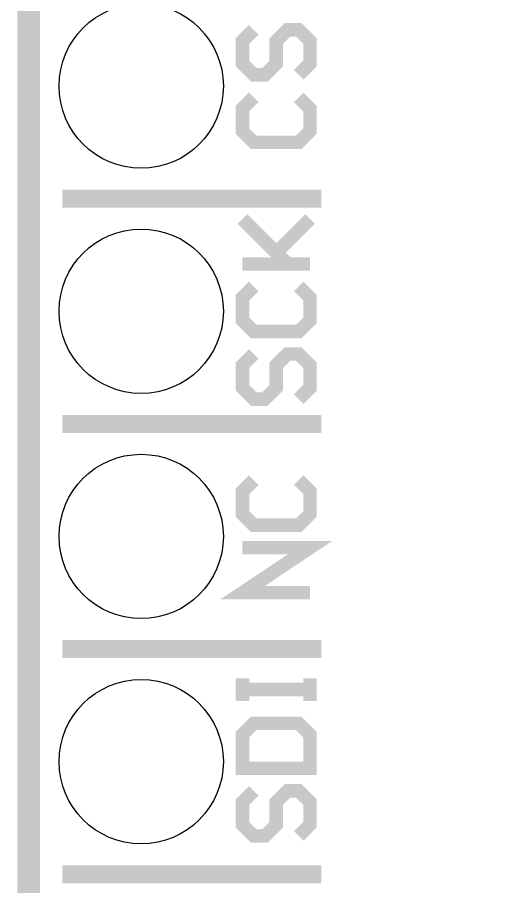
# Model space of a CAD drawing. Extents: x -1.4 to 24.3, y -3.9 to 24.9.
# Drawn here: x -1.4 to 4.1, y 3.67 to 13.47 of the extents above; entities that cross this region are included whole.
import ezdxf

# ---------------------------------------------------------------- set-up
doc = ezdxf.new("R2010")
doc.units = 0
doc.layers.get('0').update_dxf_attribs({"linetype": 'CONTINUOUS'})
for name, color, linetype in [('DAC2_CLICK_V100_GKO', 9, 'CONTINUOUS'), ('DAC2_CLICK_V100_GTO', 11, 'CONTINUOUS'), ('DAC2_CLICK_V100_GTS', 8, 'CONTINUOUS')]:
    doc.layers.add(name, color=color, linetype=linetype)

# ---------------------------------------------------------------- blocks, each defined once
blk = doc.blocks.new('ROUND_44')
blk.add_circle((0, 0), 0.9271)

msp = doc.modelspace()

# ---------------------------------------------------------------- linework, layer by layer
at = {"layer": 'DAC2_CLICK_V100_GKO'}
for points, const_width in [([(-1.27, -3.81), (-1.27, 24.765), (24.13, 24.765)], 0.254), ([(-1.27, -3.81), (-1.27, 24.13)], 0.1524)]:
    msp.add_lwpolyline(points, dxfattribs=dict(at, const_width=const_width))
at = {"layer": 'DAC2_CLICK_V100_GTO'}
for points, const_width in [([(1.27, 13.335), (1.143, 13.208), (1.143, 12.954), (1.27, 12.827), (1.397, 12.827), (1.524, 12.954), (1.524, 13.208), (1.651, 13.335), (1.778, 13.335), (1.905, 13.208), (1.905, 12.954), (1.778, 12.827)], 0.1524), ([(1.27, 12.573), (1.143, 12.446), (1.143, 12.192), (1.27, 12.065), (1.778, 12.065), (1.905, 12.192), (1.905, 12.446), (1.778, 12.573)], 0.1524), ([(-0.889, 11.43), (2.032, 11.43)], 0.2032), ([(1.143, 10.6934), (1.905, 10.6934), (1.651, 10.6934), (1.143, 11.2014), (1.524, 10.8204), (1.905, 11.2014)], 0.1524), ([(1.27, 10.4394), (1.143, 10.3124), (1.143, 10.0584), (1.27, 9.9314), (1.778, 9.9314), (1.905, 10.0584), (1.905, 10.3124), (1.778, 10.4394)], 0.1524), ([(1.27, 9.6774), (1.143, 9.5504), (1.143, 9.2964), (1.27, 9.1694), (1.397, 9.1694), (1.524, 9.2964), (1.524, 9.5504), (1.651, 9.6774), (1.778, 9.6774), (1.905, 9.5504), (1.905, 9.2964), (1.778, 9.1694)], 0.1524), ([(-0.889, 8.89), (2.032, 8.89)], 0.2032), ([(1.27, 8.255), (1.143, 8.128), (1.143, 7.874), (1.27, 7.747), (1.778, 7.747), (1.905, 7.874), (1.905, 8.128), (1.778, 8.255)], 0.1524), ([(1.905, 6.985), (1.143, 6.985), (1.905, 7.493), (1.143, 7.493)], 0.1524), ([(-0.889, 6.35), (2.032, 6.35)], 0.2032), ([(1.143, 5.7658), (1.143, 6.0198), (1.143, 5.8928), (1.905, 5.8928), (1.905, 5.7658), (1.905, 6.0198)], 0.1524), ([(1.143, 5.0038), (1.905, 5.0038), (1.905, 5.3848), (1.778, 5.5118), (1.27, 5.5118), (1.143, 5.3848), (1.143, 5.0038)], 0.1524), ([(1.27, 4.7498), (1.143, 4.6228), (1.143, 4.3688), (1.27, 4.2418), (1.397, 4.2418), (1.524, 4.3688), (1.524, 4.6228), (1.651, 4.7498), (1.778, 4.7498), (1.905, 4.6228), (1.905, 4.3688), (1.778, 4.2418)], 0.1524), ([(-0.889, 3.81), (2.032, 3.81)], 0.2032)]:
    msp.add_lwpolyline(points, dxfattribs=dict(at, const_width=const_width))

# ---------------------------------------------------------------- block references
at = {"layer": 'DAC2_CLICK_V100_GTS'}
for p in [(0, 12.7), (0, 10.16), (0, 7.62), (0, 5.08)]:
    msp.add_blockref('ROUND_44', p, dxfattribs=at)

doc.saveas('drawing.dxf')
